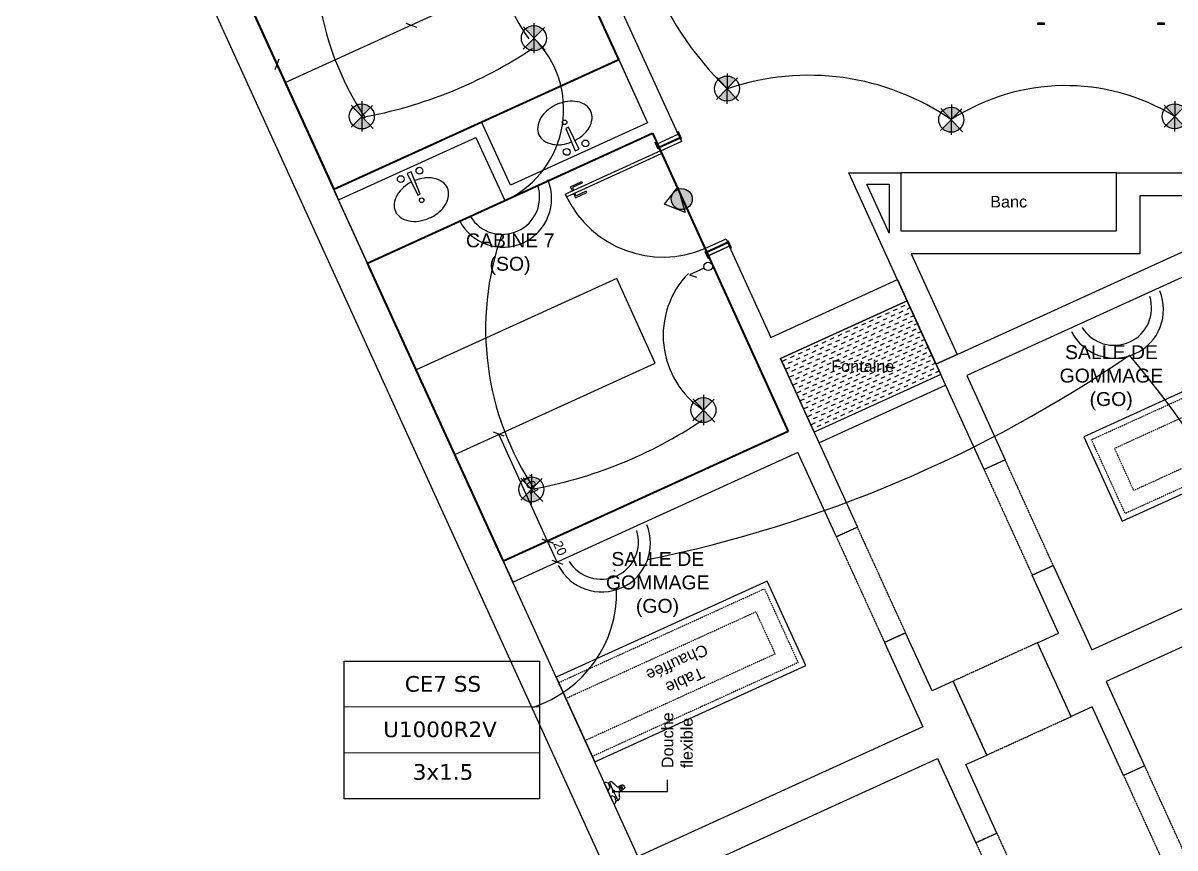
# Model space of a CAD drawing. Header units: millimetres. Extents: x 31778 to 54642, y 18502 to 28743.
# Drawn here: x 35056 to 36050, y 20544 to 21256 of the extents above; entities that cross this region are included whole.
import ezdxf
from ezdxf.enums import TextEntityAlignment as Align

# ---------------------------------------------------------------- set-up
doc = ezdxf.new("R2010")
doc.units = ezdxf.units.MM
doc.linetypes.add('ACAD_ISO03W100', pattern=[30, 12, -18])
doc.linetypes.add('DASHED2', pattern=[0.375, 0.25, -0.125])
for name, color, linetype in [('CIRCUITS ECLAIRAGE', 1, 'Continuous'), ('eclairage vision', 1, 'Continuous'), ('Plan Archi', 8, 'Continuous')]:
    doc.layers.add(name, color=color, linetype=linetype)
doc.layers.add('STRUCTURE POUTRES', color=5, linetype='ACAD_ISO03W100', lineweight=20)
doc.styles.get("Standard").update_dxf_attribs({"font": 'arial.ttf'})
doc.styles.add('Verdana', font='verdana.ttf')

# ---------------------------------------------------------------- blocks, each defined once
blk = doc.blocks.new('_DOT')
at = {"color": 0, "linetype": 'ByBlock', "ltscale": 0.3}
blk.add_line((-0.5, 0), (-1, 0), dxfattribs=at)
at = {"color": 0, "linetype": 'ByBlock', "ltscale": 0.3, "const_width": 0.5}
blk.add_lwpolyline([(-0.25, 0, 1), (0.25, 0, 1)], format="xyb", close=True, dxfattribs=at)
blk = doc.blocks.new('_OBLIQUE')
at = {"color": 0, "linetype": 'ByBlock'}
blk.add_line((-0.5, -0.5), (0.5, 0.5), dxfattribs=at)
blk = doc.blocks.new('variateur')
at = {"layer": 'eclairage vision'}
h = blk.add_hatch(color=5, dxfattribs=at)
h.paths.add_polyline_path([(54656.2, -12067.69), (54656.14, -12078.44), (54656.19, -12078.49), (54663.75, -12070.82, 0.196209)])
h.paths.add_polyline_path([(54656.2, -12067.69, 0.190517), (54648.79, -12070.57), (54656.14, -12078.44)])
h.paths.add_polyline_path([(54656.08, -12089.31, 0.192665), (54663.56, -12086.37), (54656.19, -12078.49), (54656.14, -12078.55)])
h.paths.add_polyline_path([(54656.14, -12078.55), (54648.58, -12086.23, 0.194568), (54656.08, -12089.31)])
at = {"layer": 'eclairage vision', "color": 5}
for p, q in [((54665.34, -12069.2), (54646.95, -12087.89)), ((54647.04, -12068.71), (54665.97, -12088.95)), ((54656.21, -12065.47), (54656.07, -12091.54))]:
    blk.add_line(p, q, dxfattribs=at)
blk.add_circle((54656.14, -12078.5), 10.81, dxfattribs=at)
blk = doc.blocks.new('interrupteur simple allumage')
at = {"color": 3}
for p, q in [((0, -27473), (-13941, -42319)), ((0, -73626), (0, -27473))]:
    blk.add_line(p, q, dxfattribs=at)
blk.add_circle((0, -85871), 12245, dxfattribs=at)
blk = doc.blocks.new('ETIQ ECL')
at = {"color": 6, "linetype": 'ByBlock'}
blk.add_lwpolyline([(-28.09, 19.8), (28.09, 19.8), (28.09, -19.8), (-28.09, -19.8)], close=True, dxfattribs=at)
at = {"layer": 'STRUCTURE POUTRES', "color": 6, "linetype": 'ByBlock'}
for points in [[(-28.09, 19.8), (28.09, 19.8), (28.09, 6.6), (-28.09, 6.6)], [(-28.09, 6.6), (28.09, 6.6), (28.09, -6.6), (-28.09, -6.6)], [(-28.09, -6.6), (28.09, -6.6), (28.09, -19.8), (-28.09, -19.8)]]:
    blk.add_lwpolyline(points, close=True, dxfattribs=at)
at = {"layer": 'STRUCTURE POUTRES', "color": 6, "linetype": 'ByBlock', "style": 'Verdana'}
for tag, p in [('CIRCUIT', (0.33, 10.99)), ('CABLE', (-0.49, -2.08)), ('SECTION', (0.37, -14.32))]:
    blk.add_attdef(tag, text='', height=4.5, dxfattribs=at).set_placement(p, align=Align.CENTER)
blk = doc.blocks.new('A$C05632335')
at = {"layer": 'CIRCUITS ECLAIRAGE'}
h = blk.add_hatch(color=3, dxfattribs=at)
h.dxf.hatch_style = 1
edge = h.paths.add_edge_path()
edge.add_arc((10.81, 15.67), 9.07, 0, 360)
at = {"layer": 'CIRCUITS ECLAIRAGE', "color": 3}
for p, q in [((0, 15.25), (22.65, 15.25)), ((10.8, 0), (0, 15.25)), ((22.65, 15.25), (10.8, 0))]:
    blk.add_line(p, q, dxfattribs=at)
blk.add_circle((10.81, 15.67), 9.07, dxfattribs=at)

msp = doc.modelspace()

# ---------------------------------------------------------------- linework, layer by layer
at = {"layer": 'CIRCUITS ECLAIRAGE', "color": 1, "lineweight": 35}
for p, q in [((35570.152, 21224.363), (35452.974, 21481.414)), ((35207.296, 21369.421), (35324.474, 21112.37)), ((35324.474, 21112.37), (35570.152, 21224.363)), ((35353.509, 21048.675), (35599.187, 21160.668)), ((35599.187, 21160.668), (35716.365, 20903.617)), ((35470.687, 20791.624), (35353.509, 21048.675)), ((35716.365, 20903.617), (35470.687, 20791.624))]:
    msp.add_line(p, q, dxfattribs=at)
at = {"layer": 'CIRCUITS ECLAIRAGE', "color": 4}
for centre, radius, start, end in [((35859.245, 21401.859), 281.65, 175.69852, 225.981935), ((35555.979, 21312.504), 246.825, 160.273801, 214.111902), ((35574.623, 21305.509), 103.663, 149.02262, 217.679008), ((35279.43, 21557.403), 389.214, 280.23949, 303.793889), ((35734.174, 20995.281), 215.431, 55.138584, 109.039407), ((35955.525, 21021.526), 180.259, 58.522301, 123.152471), ((35702.192, 20991.758), 246.825, 160.6623, 214.111902), ((35685.489, 20986.27), 76.994, 135.889413, 236.704208), ((35425.643, 21236.657), 389.214, 280.23949, 303.793889)]:
    msp.add_arc(centre, radius, start, end, dxfattribs=at)
at = {"layer": 'CIRCUITS ECLAIRAGE', "color": 2}
msp.add_arc((35436.205, 21181.321), 86.447, 296.484739, 45.251447, dxfattribs=at)
at = {"layer": 'CIRCUITS ECLAIRAGE', "color": 3}
for centre, radius, start, end in [((35470.265, 21104.526), 42.02, 207.006239, 22.303024), ((35469.702, 21105.753), 32.265, 211.68087, 17.628393), ((35997.994, 21008.848), 42.02, 207.006239, 22.303024), ((35997.431, 21010.075), 32.265, 211.68087, 17.628393), ((35555.505, 20807.138), 42.02, 207.006239, 22.303024), ((35554.942, 20808.365), 32.265, 211.68087, 17.628393)]:
    msp.add_arc(centre, radius, start, end, dxfattribs=at)
at = {"layer": 'CIRCUITS ECLAIRAGE', "color": 6}
for centre, radius, start, end in [((35370.037, 21901.461), 1130.945, 281.480071, 304.498832), ((35371.721, 20426.516), 838.383, 7.947001, 40.356694), ((35464.476, 20764.619), 103.837, 10.010757, 10.902179), ((35464.476, 20764.619), 103.837, 288.006576, 1.373925)]:
    msp.add_arc(centre, radius, start, end, dxfattribs=at)
at = {"layer": 'Plan Archi'}
for p, q in [((34573.529, 22687.315), (35954.935, 19656.829)), ((35974.229, 19686.829), (34620.043, 22657.494)), ((35621.533, 21159.865), (35519.321, 21384.086)), ((35501.123, 21375.791), (35595.039, 21169.768)), ((35282.476, 21204.499), (35455.361, 21283.309)), ((35249.293, 21277.292), (35282.476, 21204.499)), ((35931.221, 21255.634), (35931.221, 21254.717)), ((35937.489, 21255.634), (35931.221, 21255.634)), ((35931.221, 21254.717), (35937.489, 21254.717)), ((35937.489, 21254.717), (35937.489, 21255.634)), ((36034.703, 21255.634), (36034.703, 21254.717)), ((36040.971, 21255.634), (36034.703, 21255.634)), ((36034.703, 21254.717), (36040.971, 21254.717)), ((36040.971, 21254.717), (36040.971, 21255.634)), ((35451.862, 21170.44), (35570.152, 21224.363)), ((35570.152, 21224.363), (35595.039, 21169.768)), ((35451.862, 21170.44), (35324.474, 21112.37)), ((35476.75, 21115.845), (35451.862, 21170.44)), ((35476.75, 21115.845), (35451.862, 21170.44)), ((35471.798, 21102.598), (35599.187, 21160.668)), ((35595.039, 21169.768), (35476.75, 21115.845)), ((35595.039, 21169.768), (35476.75, 21115.845)), ((35526.821, 21165.827), (35524.655, 21164.853)), ((35524.655, 21164.853), (35532.651, 21145.467)), ((35536.02, 21146.982), (35526.821, 21165.827)), ((35599.187, 21160.668), (35603.335, 21151.569)), ((35621.808, 21161.839), (35620.974, 21161.458)), ((35620.974, 21161.458), (35623.574, 21155.755)), ((35624.408, 21156.135), (35621.808, 21161.839)), ((35328.622, 21103.27), (35446.911, 21157.193)), ((35328.622, 21103.27), (35446.911, 21157.193)), ((35446.911, 21157.193), (35471.798, 21102.598)), ((35446.911, 21157.193), (35471.798, 21102.598)), ((35601.664, 21152.656), (35602.498, 21153.036)), ((35604.264, 21146.952), (35601.664, 21152.656)), ((35602.498, 21153.036), (35605.098, 21147.333)), ((35603.335, 21151.569), (35621.533, 21159.865)), ((35603.335, 21151.569), (35621.533, 21159.865)), ((35604.666, 21148.648), (35603.335, 21151.569)), ((35622.865, 21156.944), (35604.666, 21148.648)), ((35604.857, 21148.231), (35623.055, 21156.526)), ((35624.387, 21153.605), (35606.188, 21145.309)), ((35621.533, 21159.865), (35624.387, 21153.605)), ((35621.596, 21159.726), (35623.372, 21155.831)), ((35623.055, 21156.526), (35624.387, 21153.605)), ((35623.574, 21155.755), (35624.408, 21156.135)), ((35606.055, 21145.601), (35524.152, 21108.265)), ((35525.248, 21105.861), (35607.151, 21143.197)), ((35532.651, 21145.467), (35536.02, 21146.982)), ((35605.098, 21147.333), (35604.264, 21146.952)), ((35606.188, 21145.309), (35604.857, 21148.231)), ((35607.151, 21143.197), (35606.055, 21145.601)), ((35391.009, 21127.571), (35387.64, 21126.056)), ((35387.64, 21126.056), (35396.84, 21107.211)), ((35399.005, 21108.185), (35391.009, 21127.571)), ((35843.753, 20961.687), (35768.537, 21126.687)), ((35768.537, 21126.687), (35813.31, 21126.687)), ((35813.31, 21126.687), (35813.31, 21076.687)), ((35999.593, 21126.687), (35813.31, 21126.687)), ((35813.31, 21126.687), (35813.31, 21076.687)), ((35999.593, 21076.687), (35999.593, 21126.687)), ((35999.593, 21076.687), (35999.593, 21126.687)), ((35999.593, 21126.687), (36109.278, 21126.687)), ((35324.474, 21112.37), (35328.622, 21103.27)), ((35528.62, 21114.65), (35538.38, 21119.099)), ((35530.193, 21111.197), (35528.62, 21114.65)), ((35538.95, 21117.85), (35530.216, 21113.869)), ((35530.216, 21113.869), (35531.254, 21111.592)), ((35538.38, 21119.099), (35538.95, 21117.85)), ((35803.31, 21074.515), (35784.086, 21116.687)), ((35784.086, 21116.687), (35803.31, 21116.687)), ((35803.31, 21116.687), (35803.31, 21074.515)), ((35353.509, 21048.675), (35328.622, 21103.27)), ((35471.798, 21102.598), (35353.509, 21048.675)), ((35396.84, 21107.211), (35399.005, 21108.185)), ((35524.152, 21108.265), (35525.248, 21105.861)), ((35525.248, 21105.861), (35524.152, 21108.265)), ((35531.424, 21108.498), (35532.997, 21105.046)), ((35533.456, 21106.763), (35532.418, 21109.04)), ((35532.997, 21105.046), (35542.758, 21109.496)), ((35542.189, 21110.744), (35533.456, 21106.763)), ((35542.758, 21109.496), (35542.189, 21110.744)), ((36096.415, 21106.687), (36019.593, 21106.687)), ((36019.593, 21106.687), (36019.593, 21056.687)), ((35861.951, 20969.983), (36125.869, 21090.291)), ((35813.31, 21076.687), (35999.593, 21076.687)), ((35813.31, 21076.687), (35999.593, 21076.687)), ((35644.482, 21061.304), (35662.68, 21069.6)), ((35645.814, 21058.383), (35644.482, 21061.304)), ((35664.012, 21066.679), (35645.814, 21058.383)), ((35646.004, 21057.966), (35664.202, 21066.262)), ((35647.336, 21055.045), (35665.534, 21063.34)), ((35665.534, 21063.34), (35647.336, 21055.045)), ((35662.68, 21069.6), (35664.012, 21066.679)), ((35664.731, 21067.679), (35663.897, 21067.299)), ((35663.897, 21067.299), (35666.497, 21061.595)), ((35664.202, 21066.262), (35665.534, 21063.34)), ((35667.331, 21061.975), (35664.731, 21067.679)), ((35665.534, 21063.34), (35701.38, 20984.706)), ((35666.497, 21061.595), (35667.331, 21061.975)), ((36115.925, 21063.777), (35870.247, 20951.784)), ((35644.587, 21058.496), (35645.421, 21058.876)), ((35647.187, 21052.793), (35644.587, 21058.496)), ((35645.421, 21058.876), (35648.021, 21053.173)), ((35647.336, 21055.045), (35646.004, 21057.966)), ((35648.021, 21053.173), (35647.187, 21052.793)), ((35716.365, 20903.617), (35647.336, 21055.045)), ((36019.593, 21056.687), (35822.427, 21056.687)), ((35822.427, 21056.687), (35861.951, 20969.983)), ((35568.391, 21035.356), (35395.506, 20956.546)), ((35601.574, 20962.563), (35568.391, 21035.356)), ((35701.38, 20984.706), (35810.57, 21034.48)), ((35810.57, 21034.48), (35843.753, 20961.687)), ((35709.676, 20966.507), (35818.866, 21016.282)), ((35818.866, 21016.282), (35709.676, 20966.507)), ((35813.871, 21010.934), (35817.283, 21012.489)), ((35818.866, 21016.282), (35847.901, 20952.588)), ((35885.232, 20870.695), (35818.866, 21016.282)), ((35793.398, 21001.601), (35796.81, 21003.156)), ((35800.222, 21004.712), (35803.635, 21006.267)), ((35805.19, 21002.855), (35808.602, 21004.41)), ((35807.047, 21007.823), (35810.459, 21009.378)), ((35810.158, 21000.998), (35813.57, 21002.554)), ((35812.014, 21005.966), (35815.427, 21007.521)), ((35816.982, 21004.109), (35820.394, 21005.665)), ((35818.839, 21009.077), (35821.581, 21010.327)), ((35821.95, 21002.252), (35824.691, 21003.502)), ((35772.925, 20992.268), (35776.337, 20993.823)), ((35777.892, 20990.411), (35781.305, 20991.967)), ((35779.749, 20995.379), (35783.161, 20996.934)), ((35784.717, 20993.522), (35788.129, 20995.078)), ((35786.574, 20998.49), (35789.986, 21000.045)), ((35789.684, 20991.665), (35793.097, 20993.221)), ((35791.541, 20996.633), (35794.953, 20998.189)), ((35796.509, 20994.776), (35799.921, 20996.332)), ((35798.366, 20999.744), (35801.778, 21001.3)), ((35801.477, 20992.92), (35804.889, 20994.475)), ((35803.333, 20997.887), (35806.745, 20999.443)), ((35806.444, 20991.063), (35809.856, 20992.618)), ((35808.301, 20996.031), (35811.713, 20997.586)), ((35813.269, 20994.174), (35816.681, 20995.729)), ((35815.125, 20999.141), (35818.537, 21000.697)), ((35818.236, 20992.317), (35821.648, 20993.873)), ((35820.093, 20997.285), (35823.505, 20998.84)), ((35823.204, 20990.46), (35826.616, 20992.016)), ((35825.061, 20995.428), (35827.802, 20996.678)), ((35752.452, 20982.935), (35755.864, 20984.491)), ((35757.419, 20981.079), (35760.831, 20982.634)), ((35759.276, 20986.046), (35762.688, 20987.602)), ((35764.244, 20984.189), (35767.656, 20985.745)), ((35766.1, 20989.157), (35769.513, 20990.713)), ((35769.211, 20982.333), (35772.624, 20983.888)), ((35771.068, 20987.3), (35774.48, 20988.856)), ((35774.179, 20980.476), (35777.591, 20982.031)), ((35776.036, 20985.444), (35779.448, 20986.999)), ((35781.003, 20983.587), (35784.416, 20985.142)), ((35782.86, 20988.555), (35786.272, 20990.11)), ((35785.971, 20981.73), (35789.383, 20983.286)), ((35787.828, 20986.698), (35791.24, 20988.253)), ((35792.795, 20984.841), (35796.208, 20986.397)), ((35794.652, 20989.809), (35798.064, 20991.364)), ((35797.763, 20982.984), (35801.175, 20984.54)), ((35799.62, 20987.952), (35803.032, 20989.507)), ((35802.731, 20981.128), (35806.143, 20982.683)), ((35804.587, 20986.095), (35808, 20987.651)), ((35809.555, 20984.239), (35812.967, 20985.794)), ((35811.412, 20989.206), (35814.824, 20990.762)), ((35814.523, 20982.382), (35817.935, 20983.937)), ((35816.379, 20987.349), (35819.792, 20988.905)), ((35819.49, 20980.525), (35822.903, 20982.081)), ((35821.347, 20985.493), (35824.759, 20987.048)), ((35826.315, 20983.636), (35829.727, 20985.191)), ((35828.171, 20988.604), (35830.913, 20989.854)), ((35831.282, 20981.779), (35834.024, 20983.029)), ((36153.266, 20981.89), (35971.283, 20898.932)), ((35725.154, 20970.492), (35728.566, 20972.047)), ((35731.978, 20973.603), (35735.391, 20975.158)), ((35736.946, 20971.746), (35740.358, 20973.301)), ((35738.803, 20976.713), (35742.215, 20978.269)), ((35743.771, 20974.857), (35747.183, 20976.412)), ((35745.627, 20979.824), (35749.039, 20981.38)), ((35748.738, 20973), (35752.15, 20974.555)), ((35750.595, 20977.968), (35754.007, 20979.523)), ((35753.706, 20971.143), (35757.118, 20972.699)), ((35755.563, 20976.111), (35758.975, 20977.666)), ((35760.53, 20974.254), (35763.942, 20975.81)), ((35762.387, 20979.222), (35765.799, 20980.777)), ((35765.498, 20972.397), (35768.91, 20973.953)), ((35767.355, 20977.365), (35770.767, 20978.921)), ((35770.466, 20970.541), (35773.878, 20972.096)), ((35772.322, 20975.508), (35775.734, 20977.064)), ((35777.29, 20973.652), (35780.702, 20975.207)), ((35779.147, 20978.619), (35782.559, 20980.175)), ((35782.258, 20971.795), (35785.67, 20973.35)), ((35784.114, 20976.763), (35787.526, 20978.318)), ((35789.082, 20974.906), (35792.494, 20976.461)), ((35790.939, 20979.873), (35794.351, 20981.429)), ((35794.05, 20973.049), (35797.462, 20974.605)), ((35795.906, 20978.017), (35799.318, 20979.572)), ((35799.017, 20971.192), (35802.429, 20972.748)), ((35800.874, 20976.16), (35804.286, 20977.715)), ((35805.842, 20974.303), (35809.254, 20975.859)), ((35807.698, 20979.271), (35811.111, 20980.826)), ((35810.809, 20972.447), (35814.221, 20974.002)), ((35812.666, 20977.414), (35816.078, 20978.97)), ((35815.777, 20970.59), (35819.189, 20972.145)), ((35817.634, 20975.557), (35821.046, 20977.113)), ((35822.601, 20973.701), (35826.013, 20975.256)), ((35824.458, 20978.668), (35827.87, 20980.224)), ((35827.569, 20971.844), (35830.981, 20973.399)), ((35829.426, 20976.812), (35832.838, 20978.367)), ((35834.393, 20974.955), (35837.135, 20976.205)), ((35428.689, 20883.753), (35601.574, 20962.563)), ((35738.711, 20902.813), (35709.676, 20966.507)), ((35709.676, 20966.507), (35776.042, 20820.921)), ((35711.505, 20964.27), (35714.918, 20965.825)), ((35716.473, 20962.413), (35719.885, 20963.969)), ((35718.33, 20967.381), (35721.742, 20968.936)), ((35721.441, 20960.556), (35724.853, 20962.112)), ((35723.297, 20965.524), (35726.71, 20967.079)), ((35728.265, 20963.667), (35731.677, 20965.223)), ((35730.122, 20968.635), (35733.534, 20970.19)), ((35733.233, 20961.811), (35736.645, 20963.366)), ((35735.089, 20966.778), (35738.502, 20968.334)), ((35740.057, 20964.921), (35743.469, 20966.477)), ((35741.914, 20969.889), (35745.326, 20971.445)), ((35745.025, 20963.065), (35748.437, 20964.62)), ((35746.881, 20968.032), (35750.294, 20969.588)), ((35749.992, 20961.208), (35753.405, 20962.763)), ((35751.849, 20966.176), (35755.261, 20967.731)), ((35756.817, 20964.319), (35760.229, 20965.874)), ((35758.673, 20969.287), (35762.086, 20970.842)), ((35761.784, 20962.462), (35765.197, 20964.018)), ((35763.641, 20967.43), (35767.053, 20968.985)), ((35766.752, 20960.605), (35770.164, 20962.161)), ((35768.609, 20965.573), (35772.021, 20967.129)), ((35773.576, 20963.716), (35776.989, 20965.272)), ((35775.433, 20968.684), (35778.845, 20970.239)), ((35778.544, 20961.86), (35781.956, 20963.415)), ((35780.401, 20966.827), (35783.813, 20968.383)), ((35785.368, 20964.971), (35788.781, 20966.526)), ((35787.225, 20969.938), (35790.637, 20971.494)), ((35790.336, 20963.114), (35793.748, 20964.669)), ((35792.193, 20968.081), (35795.605, 20969.637)), ((35795.304, 20961.257), (35798.716, 20962.812)), ((35797.16, 20966.225), (35800.573, 20967.78)), ((35802.128, 20964.368), (35805.54, 20965.923)), ((35803.985, 20969.336), (35807.397, 20970.891)), ((35807.096, 20962.511), (35810.508, 20964.067)), ((35808.953, 20967.479), (35812.365, 20969.034)), ((35812.063, 20960.654), (35815.476, 20962.21)), ((35813.92, 20965.622), (35817.332, 20967.178)), ((35818.888, 20963.765), (35822.3, 20965.321)), ((35820.745, 20968.733), (35824.157, 20970.289)), ((35823.855, 20961.909), (35827.268, 20963.464)), ((35825.712, 20966.876), (35829.124, 20968.432)), ((35830.68, 20965.02), (35834.092, 20966.575)), ((35832.537, 20969.987), (35835.949, 20971.543)), ((35835.647, 20963.163), (35839.06, 20964.718)), ((35837.504, 20968.131), (35840.246, 20969.38)), ((35840.615, 20961.306), (35843.357, 20962.556)), ((35843.753, 20961.687), (35861.951, 20969.983)), ((35861.951, 20969.983), (35843.753, 20961.687)), ((35395.506, 20956.546), (35428.689, 20883.753)), ((35712.39, 20960.552), (35713.061, 20960.858)), ((35714.616, 20957.445), (35718.028, 20959.001)), ((35715.501, 20953.728), (35716.172, 20954.033)), ((35717.727, 20950.621), (35721.139, 20952.176)), ((35719.584, 20955.589), (35722.996, 20957.144)), ((35724.552, 20953.732), (35727.964, 20955.287)), ((35726.408, 20958.7), (35729.82, 20960.255)), ((35729.519, 20951.875), (35732.931, 20953.431)), ((35731.376, 20956.843), (35734.788, 20958.398)), ((35736.344, 20954.986), (35739.756, 20956.542)), ((35738.2, 20959.954), (35741.613, 20961.509)), ((35847.901, 20952.588), (35738.711, 20902.813)), ((35741.311, 20953.129), (35744.723, 20954.685)), ((35743.168, 20958.097), (35746.58, 20959.652)), ((35746.279, 20951.273), (35749.691, 20952.828)), ((35748.136, 20956.24), (35751.548, 20957.796)), ((35753.103, 20954.384), (35756.515, 20955.939)), ((35754.96, 20959.351), (35758.372, 20960.907)), ((35758.071, 20952.527), (35761.483, 20954.082)), ((35759.928, 20957.494), (35763.34, 20959.05)), ((35763.039, 20950.67), (35766.451, 20952.226)), ((35764.895, 20955.638), (35768.307, 20957.193)), ((35769.863, 20953.781), (35773.275, 20955.336)), ((35771.72, 20958.749), (35775.132, 20960.304)), ((35774.831, 20951.924), (35778.243, 20953.48)), ((35776.687, 20956.892), (35780.1, 20958.447)), ((35781.655, 20955.035), (35785.067, 20956.591)), ((35783.512, 20960.003), (35786.924, 20961.558)), ((35786.623, 20953.178), (35790.035, 20954.734)), ((35788.479, 20958.146), (35791.892, 20959.702)), ((35791.59, 20951.322), (35795.002, 20952.877)), ((35793.447, 20956.289), (35796.859, 20957.845)), ((35798.415, 20954.433), (35801.827, 20955.988)), ((35800.271, 20959.4), (35803.684, 20960.956)), ((35803.382, 20952.576), (35806.795, 20954.131)), ((35805.239, 20957.544), (35808.651, 20959.099)), ((35808.35, 20950.719), (35811.762, 20952.275)), ((35810.207, 20955.687), (35813.619, 20957.242)), ((35815.174, 20953.83), (35818.587, 20955.386)), ((35817.031, 20958.798), (35820.443, 20960.353)), ((35820.142, 20951.973), (35823.554, 20953.529)), ((35821.999, 20956.941), (35825.411, 20958.496)), ((35826.966, 20955.084), (35830.379, 20956.64)), ((35828.823, 20960.052), (35832.235, 20961.607)), ((35831.934, 20953.228), (35835.346, 20954.783)), ((35833.791, 20958.195), (35837.203, 20959.751)), ((35836.902, 20951.371), (35840.314, 20952.926)), ((35838.758, 20956.338), (35842.171, 20957.894)), ((35843.726, 20954.482), (35846.468, 20955.732)), ((35718.612, 20946.903), (35719.283, 20947.209)), ((35720.838, 20943.797), (35724.25, 20945.352)), ((35722.695, 20948.764), (35726.107, 20950.32)), ((35725.806, 20941.94), (35729.218, 20943.495)), ((35727.662, 20946.908), (35731.075, 20948.463)), ((35732.63, 20945.051), (35736.042, 20946.606)), ((35734.487, 20950.018), (35737.899, 20951.574)), ((35737.598, 20943.194), (35741.01, 20944.75)), ((35739.455, 20948.162), (35742.867, 20949.717)), ((35742.565, 20941.337), (35745.978, 20942.893)), ((35742.859, 20893.714), (35852.049, 20943.489)), ((35744.422, 20946.305), (35747.834, 20947.86)), ((35749.39, 20944.448), (35752.802, 20946.004)), ((35751.247, 20949.416), (35754.659, 20950.971)), ((35754.357, 20942.592), (35757.77, 20944.147)), ((35756.214, 20947.559), (35759.626, 20949.115)), ((35759.325, 20940.735), (35762.737, 20942.29)), ((35761.182, 20945.702), (35764.594, 20947.258)), ((35766.149, 20943.846), (35769.562, 20945.401)), ((35768.006, 20948.813), (35771.418, 20950.369)), ((35771.117, 20941.989), (35774.529, 20943.544)), ((35772.974, 20946.957), (35776.386, 20948.512)), ((35777.942, 20945.1), (35781.354, 20946.655)), ((35779.798, 20950.068), (35783.21, 20951.623)), ((35782.909, 20943.243), (35786.321, 20944.799)), ((35784.766, 20948.211), (35788.178, 20949.766)), ((35787.877, 20941.386), (35791.289, 20942.942)), ((35789.734, 20946.354), (35793.146, 20947.91)), ((35794.701, 20944.497), (35798.113, 20946.053)), ((35796.558, 20949.465), (35799.97, 20951.02)), ((35799.669, 20942.641), (35803.081, 20944.196)), ((35801.526, 20947.608), (35804.938, 20949.164)), ((35804.636, 20940.784), (35808.049, 20942.339)), ((35806.493, 20945.752), (35809.905, 20947.307)), ((35811.461, 20943.895), (35814.873, 20945.45)), ((35813.318, 20948.862), (35816.73, 20950.418)), ((35816.429, 20942.038), (35819.841, 20943.594)), ((35818.285, 20947.006), (35821.697, 20948.561)), ((35823.253, 20945.149), (35826.665, 20946.704)), ((35825.11, 20950.117), (35828.522, 20951.672)), ((35830.077, 20948.26), (35833.489, 20949.815)), ((35870.247, 20951.784), (35903.43, 20878.991)), ((35721.723, 20940.079), (35722.394, 20940.384)), ((35723.949, 20936.972), (35727.361, 20938.528)), ((35724.834, 20933.254), (35725.504, 20933.56)), ((35728.917, 20935.116), (35732.329, 20936.671)), ((35730.773, 20940.083), (35734.186, 20941.639)), ((35733.884, 20933.259), (35737.296, 20934.814)), ((35735.741, 20938.226), (35739.153, 20939.782)), ((35738.852, 20931.402), (35742.264, 20932.958)), ((35740.709, 20936.37), (35744.121, 20937.925)), ((35745.676, 20934.513), (35749.089, 20936.068)), ((35747.533, 20939.481), (35750.945, 20941.036)), ((35750.644, 20932.656), (35754.056, 20934.212)), ((35752.501, 20937.624), (35755.913, 20939.179)), ((35755.612, 20930.8), (35759.024, 20932.355)), ((35757.468, 20935.767), (35760.881, 20937.323)), ((35762.436, 20933.91), (35765.848, 20935.466)), ((35764.293, 20938.878), (35767.705, 20940.434)), ((35767.404, 20932.054), (35770.816, 20933.609)), ((35769.26, 20937.021), (35772.673, 20938.577)), ((35774.228, 20935.165), (35777.64, 20936.72)), ((35776.085, 20940.132), (35779.497, 20941.688)), ((35779.196, 20933.308), (35782.608, 20934.863)), ((35781.052, 20938.276), (35784.465, 20939.831)), ((35784.163, 20931.451), (35787.576, 20933.007)), ((35786.02, 20936.419), (35789.432, 20937.974)), ((35790.988, 20934.562), (35794.4, 20936.118)), ((35792.844, 20939.53), (35796.257, 20941.085)), ((35795.955, 20932.705), (35799.368, 20934.261)), ((35797.812, 20937.673), (35801.224, 20939.228)), ((35802.78, 20935.816), (35806.192, 20937.372)), ((35809.604, 20938.927), (35813.016, 20940.483)), ((35727.06, 20930.148), (35730.472, 20931.703)), ((35727.945, 20926.43), (35728.615, 20926.736)), ((35730.171, 20923.323), (35733.583, 20924.879)), ((35732.028, 20928.291), (35735.44, 20929.847)), ((35735.138, 20921.467), (35738.551, 20923.022)), ((35736.995, 20926.434), (35740.407, 20927.99)), ((35741.963, 20924.578), (35745.375, 20926.133)), ((35743.82, 20929.545), (35747.232, 20931.101)), ((35746.931, 20922.721), (35750.343, 20924.276)), ((35748.787, 20927.689), (35752.199, 20929.244)), ((35751.898, 20920.864), (35755.31, 20922.42)), ((35753.755, 20925.832), (35757.167, 20927.387)), ((35758.723, 20923.975), (35762.135, 20925.531)), ((35760.579, 20928.943), (35763.991, 20930.498)), ((35763.69, 20922.118), (35767.102, 20923.674)), ((35765.547, 20927.086), (35768.959, 20928.642)), ((35770.515, 20925.229), (35773.927, 20926.785)), ((35772.371, 20930.197), (35775.784, 20931.752)), ((35775.482, 20923.373), (35778.894, 20924.928)), ((35777.339, 20928.34), (35780.751, 20929.896)), ((35782.307, 20926.483), (35785.719, 20928.039)), ((35789.131, 20929.594), (35792.543, 20931.15)), ((35731.056, 20919.606), (35731.726, 20919.911)), ((35733.282, 20916.499), (35736.694, 20918.055)), ((35734.167, 20912.781), (35734.837, 20913.087)), ((35738.249, 20914.642), (35741.662, 20916.198)), ((35740.106, 20919.61), (35743.518, 20921.165)), ((35743.217, 20912.786), (35746.629, 20914.341)), ((35745.074, 20917.753), (35748.486, 20919.309)), ((35748.185, 20910.929), (35751.597, 20912.484)), ((35750.041, 20915.897), (35753.454, 20917.452)), ((35755.009, 20914.04), (35758.421, 20915.595)), ((35756.866, 20919.007), (35760.278, 20920.563)), ((35761.833, 20917.151), (35765.246, 20918.706)), ((35768.658, 20920.262), (35772.07, 20921.817)), ((35470.687, 20791.624), (35716.365, 20903.617)), ((35736.393, 20909.675), (35739.805, 20911.23)), ((35737.278, 20905.957), (35737.948, 20906.263)), ((35741.36, 20907.818), (35744.773, 20909.373)), ((36004.466, 20826.138), (36186.449, 20909.096)), ((35508.867, 20809.052), (35466.823, 20901.16)), ((35971.283, 20898.932), (36004.466, 20826.138)), ((35724.66, 20885.418), (35478.983, 20773.425)), ((35757.843, 20812.625), (35724.66, 20885.418)), ((35903.43, 20878.991), (35885.232, 20870.695)), ((35978.092, 20715.206), (36223.79, 20827.208)), ((35776.042, 20820.921), (35757.843, 20812.625)), ((35517.172, 20790.858), (35508.867, 20809.052)), ((36236.214, 20799.901), (35990.536, 20687.908)), ((35478.983, 20773.425), (35470.687, 20791.624)), ((35926.711, 20779.703), (35944.909, 20787.999)), ((35944.909, 20787.999), (35978.092, 20715.206)), ((35698.297, 20774.49), (35516.314, 20691.533)), ((35731.48, 20701.697), (35698.297, 20774.49)), ((35949.524, 20729.658), (35926.711, 20779.703)), ((35817.562, 20729.948), (35799.364, 20721.652)), ((35840.376, 20679.902), (35817.562, 20729.948)), ((35931.326, 20721.362), (35949.524, 20729.658)), ((35799.364, 20721.652), (35832.547, 20648.859)), ((35960.361, 20657.668), (35931.326, 20721.362)), ((35549.497, 20618.739), (35731.48, 20701.697)), ((35516.314, 20691.533), (35549.497, 20618.739)), ((35858.574, 20688.198), (35840.376, 20679.902)), ((35887.609, 20624.504), (35858.574, 20688.198)), ((35990.536, 20687.908), (36023.719, 20615.115)), ((35978.559, 20665.964), (35960.361, 20657.668)), ((36005.521, 20606.819), (35978.559, 20665.964)), ((35832.547, 20648.859), (35586.869, 20536.866)), ((35869.411, 20616.208), (35887.609, 20624.504)), ((35599.313, 20509.568), (35844.991, 20621.561)), ((35844.991, 20621.561), (35878.174, 20548.768)), ((35896.372, 20557.063), (35869.411, 20616.208)), ((36023.719, 20615.115), (36005.521, 20606.819)), ((35560.652, 20594.091), (35557.697, 20600.575)), ((35557.726, 20600.511), (35560.652, 20594.091)), ((35561.051, 20600.253), (35561.866, 20598.463)), ((35561.094, 20600.158), (35562.299, 20600.707)), ((35562.609, 20596.833), (35561.793, 20598.623)), ((35562.213, 20600.895), (35563.071, 20599.012)), ((35562.566, 20596.928), (35563.771, 20597.477)), ((35565.733, 20593.17), (35562.998, 20599.172)), ((35570.004, 20597.113), (35570.74, 20597.449)), ((35570.113, 20597), (35570.805, 20595.481)), ((35571.497, 20593.963), (35570.805, 20595.481)), ((35571.941, 20596.416), (35572.098, 20596.071)), ((35572.255, 20595.726), (35572.098, 20596.071)), ((35572.527, 20597.975), (35573.172, 20596.56)), ((35573.817, 20595.145), (35573.172, 20596.56)), ((35566.02, 20582.311), (35563.094, 20588.731)), ((35563.094, 20588.731), (35566.049, 20582.247)), ((35565.733, 20593.17), (35568.469, 20587.168)), ((35566.448, 20588.409), (35567.264, 20586.619)), ((35566.491, 20588.314), (35567.696, 20588.863)), ((35568.006, 20584.989), (35567.19, 20586.779)), ((35567.963, 20585.084), (35569.168, 20585.633)), ((35569.254, 20585.446), (35568.396, 20587.329)), ((35571.511, 20593.806), (35572.248, 20594.141)), ((35878.174, 20548.768), (35896.372, 20557.063))]:
    msp.add_line(p, q, dxfattribs=at)
at = {"layer": 'Plan Archi', "linetype": 'ACAD_ISO03W100', "ltscale": 0.009}
for p, q in [((35977.906, 20896.456), (36155.34, 20977.34)), ((35997.777, 20889.029), (36161.562, 20963.691)), ((36178.154, 20927.294), (36014.369, 20852.633)), ((36184.376, 20913.646), (36006.942, 20832.762)), ((36006.942, 20832.762), (35977.906, 20896.456)), ((36014.369, 20852.633), (35997.777, 20889.029)), ((35518.387, 20686.983), (35695.821, 20767.867)), ((35695.821, 20767.867), (35724.857, 20704.173)), ((35524.609, 20673.334), (35688.395, 20747.996)), ((35688.395, 20747.996), (35704.986, 20711.6)), ((35704.986, 20711.6), (35541.201, 20636.938)), ((35724.857, 20704.173), (35547.423, 20623.289))]:
    msp.add_line(p, q, dxfattribs=at)
at = {"layer": 'Plan Archi', "color": 0, "linetype": 'ByBlock'}
for p, q in [((35471.46, 20899.429), (35462.186, 20902.89)), ((35504.23, 20810.782), (35513.505, 20807.321)), ((35513.505, 20807.321), (35504.23, 20810.782)), ((35512.535, 20792.588), (35521.81, 20789.127))]:
    msp.add_line(p, q, dxfattribs=at)
at = {"layer": 'Plan Archi', "linetype": 'DASHED2'}
for p, q in [((35903.43, 20878.991), (35885.232, 20870.695)), ((35944.909, 20787.999), (35903.43, 20878.991)), ((35885.232, 20870.695), (35926.711, 20779.703)), ((35776.042, 20820.921), (35757.843, 20812.625)), ((35817.562, 20729.948), (35776.042, 20820.921)), ((35757.843, 20812.625), (35799.364, 20721.652)), ((35926.711, 20779.703), (35944.909, 20787.999)), ((35799.364, 20721.652), (35817.562, 20729.948)), ((35931.326, 20721.362), (35858.491, 20688.16)), ((35960.361, 20657.668), (35931.326, 20721.362)), ((35858.491, 20688.16), (35887.526, 20624.466)), ((35887.526, 20624.466), (35960.361, 20657.668)), ((36023.761, 20615.134), (36005.562, 20606.838)), ((36065.24, 20524.142), (36023.761, 20615.134)), ((36005.562, 20606.838), (36047.041, 20515.846)), ((35896.372, 20557.063), (35878.174, 20548.768)), ((35937.851, 20466.072), (35896.372, 20557.063)), ((35878.174, 20548.768), (35919.653, 20457.776))]:
    msp.add_line(p, q, dxfattribs=at)
at = {"layer": 'Plan Archi', "linetype": 'ByBlock', "lineweight": -2}
msp.add_line((35612.251, 20593.17), (35612.251, 20603.17), dxfattribs=at)
at = {"layer": 'Plan Archi'}
msp.add_lwpolyline([(35566.02, 20582.311), (35557.726, 20600.511)], dxfattribs=at)
at = {"layer": 'Plan Archi', "linetype": 'ByBlock', "lineweight": -2}
msp.add_lwpolyline([(35568.733, 20593.17), (35612.251, 20593.17)], dxfattribs=at)
at = {"layer": 'Plan Archi'}
for centre, radius in [((35523.451, 21170.104), 1.975), ((35541.454, 21151.887), 2.962), ((35525.336, 21144.637), 2.962), ((35398.325, 21128.401), 2.962), ((35382.206, 21121.151), 2.962), ((35400.21, 21102.934), 1.975)]:
    msp.add_circle(centre, radius, dxfattribs=at)
for centre, radius, start, end in [((35530.819, 21153.722), 34.72, 114.217973, 130.507677), ((35530.819, 21153.722), 34.72, 97.92827, 114.217973), ((35529.591, 21162.54), 25.817, 79.015215, 97.92827), ((35530.853, 21169.04), 19.195, 54.63624, 79.015215), ((35534.766, 21174.554), 12.434, 24.217973, 54.63624), ((35519.335, 21163.86), 19.195, 149.420732, 173.799707), ((35525.036, 21160.491), 25.817, 130.507677, 149.420732), ((35528.044, 21175.284), 19.195, 329.420732, 353.799707), ((35534.766, 21174.554), 12.434, 353.799707, 24.217973), ((35512.614, 21164.59), 12.434, 173.799707, 204.217973), ((35522.344, 21178.653), 25.817, 310.507677, 329.420732), ((35512.614, 21164.59), 12.434, 204.217973, 234.63624), ((35516.527, 21170.103), 19.195, 234.63624, 259.015215), ((35519.573, 21190.244), 39.557, 260.242406, 267.600287), ((35518.489, 21162.528), 11.845, 267.289534, 283.975825), ((35516.561, 21185.422), 34.72, 277.92827, 291.820611), ((35516.561, 21185.422), 34.72, 297.050597, 310.507677), ((35407.1, 21087.616), 34.72, 97.92827, 111.820611), ((35405.172, 21110.51), 11.845, 87.289534, 103.975825), ((35404.087, 21082.794), 39.557, 80.242406, 87.600287), ((35407.134, 21102.935), 19.195, 54.63624, 79.015215), ((35401.317, 21094.385), 25.817, 130.507677, 149.420732), ((35407.1, 21087.616), 34.72, 117.050597, 130.507677), ((35411.047, 21108.448), 12.434, 24.217973, 54.63624), ((35411.047, 21108.448), 12.434, 353.799707, 24.217973), ((35395.616, 21097.754), 19.195, 149.420732, 173.799707), ((35404.325, 21109.178), 19.195, 329.420732, 353.799707), ((35608.356, 21146.445), 92.488, 206.027609, 292.99185), ((35388.895, 21098.484), 12.434, 173.799707, 204.217973), ((35388.895, 21098.484), 12.434, 204.217973, 234.63624), ((35392.841, 21119.316), 34.72, 294.217973, 310.507677), ((35398.624, 21112.547), 25.817, 310.507677, 329.420732), ((35392.808, 21103.998), 19.195, 234.63624, 259.015215), ((35394.069, 21110.498), 25.817, 259.015215, 277.92827), ((35392.841, 21119.316), 34.72, 277.92827, 294.217973), ((35559.064, 20597.186), 3.654, 57.065412, 111.964218), ((35558.991, 20597.346), 3.654, 297.033652, 351.932458), ((35562.43, 20600.993), 0.238, 105.603514, 204.498935), ((35563.2, 20598.236), 3.1, 44.331819, 105.603514), ((35540.891, 20574.891), 35.389, 40.33677, 46.128577), ((35569.427, 20599.168), 2.078, 221.298799, 281.703962), ((35569.897, 20596.901), 0.238, 24.498935, 101.703962), ((35570.742, 20597.425), 0.28, 107.785464, 199.904239), ((35573.455, 20592.941), 5.514, 88.14554, 120.492316), ((35570.718, 20597.4), 0.0541, 65.813541, 163.99125), ((35570.22, 20595.631), 1.892, 24.514663, 74.026138), ((35570.534, 20594.942), 1.892, 334.971732, 24.483208), ((35570.626, 20599.148), 5.514, 288.505555, 320.852331), ((35572.775, 20598.093), 0.275, 111.779656, 205.425098), ((35574.069, 20595.255), 0.275, 203.572772, 297.218215), ((35564.461, 20585.342), 3.654, 57.065412, 111.964218), ((35564.388, 20585.502), 3.654, 297.033652, 351.932458), ((35569.47, 20585.544), 0.238, 204.498935, 303.394356), ((35567.894, 20587.934), 3.1, 303.394356, 4.666052), ((35572.683, 20592.022), 2.078, 127.293908, 187.699071), ((35535.64, 20586.415), 35.389, 2.869294, 8.661101), ((35571.281, 20593.864), 0.238, 307.293908, 24.498935), ((35572.231, 20594.159), 0.28, 209.093632, 301.212407), ((35572.196, 20594.157), 0.0541, 245.006621, 343.18433)]:
    msp.add_arc(centre, radius, start, end, dxfattribs=at)
msp.add_ellipse((35573.642, 20596.774), major_axis=(1.544, 0.704), ratio=0.9860814, start_param=0, end_param=1.1539229, dxfattribs=at)
at = {"layer": 'Plan Archi', "extrusion": (0, 0, -1)}
msp.add_ellipse((35573.642, 20596.774), major_axis=(1.544, 0.704), ratio=0.9860814, start_param=0, end_param=1.1539229, dxfattribs=at)

# ---------------------------------------------------------------- block references
at = {"layer": 'CIRCUITS ECLAIRAGE'}
for p in [(-19159.131, 33321.211), (-18992.61, 33277.755), (-19307.572, 33253.742), (-18799.194, 33250.878), (-18606.505, 33253.784), (-19012.918, 33000.465), (-19161.309, 32932.078)]:
    msp.add_blockref('variateur', p, dxfattribs=at)
at = {"layer": 'CIRCUITS ECLAIRAGE', "color": 1, "rotation": 286.7197017475773}
msp.add_blockref('A$C05632335', (35606.418, 21109.793), dxfattribs=at)
at = {"layer": 'CIRCUITS ECLAIRAGE', "xscale": 0.0003000000000000001, "yscale": 0.0003000000000000001, "zscale": 0.0003000000000000001, "rotation": 114.5060159976131}
msp.add_blockref('interrupteur simple allumage', (35623.819, 21035.221), dxfattribs=at)
at = {"layer": 'CIRCUITS ECLAIRAGE', "color": 6, "linetype": 'ByBlock', "xscale": 3, "yscale": 3, "zscale": 3}
msp.add_blockref('ETIQ ECL', (35417.526, 20646.131), dxfattribs=at).add_auto_attribs({'SECTION': '3x1.5', 'CABLE': 'U1000R2V', 'CIRCUIT': 'CE7 SS'})
at = {"layer": 'Plan Archi', "color": 6}
for p, xscale, yscale, zscale, rotation in [((35391.201, 21254.061), 7, 7, 7, 294.5060159975756), ((35275.408, 21220.004), 7.000000000000001, 7.000000000000001, 7.000000000000001, 204.5060159975797)]:
    msp.add_blockref('_OBLIQUE', p, dxfattribs=dict(at, xscale=xscale, yscale=yscale, zscale=zscale, rotation=rotation))
at = {"layer": 'Plan Archi', "lineweight": -2, "xscale": 3, "yscale": 3, "zscale": 3, "rotation": 180}
msp.add_blockref('_DOT', (35565.733, 20593.17), dxfattribs=at)

# ---------------------------------------------------------------- texts
at = {"layer": 'Plan Archi'}
for s, p in [('Banc', (35906.452, 21101.687)), ('Fontaine', (35780.639, 20959.805))]:
    msp.add_text(s, height=10, dxfattribs=at).set_placement(p, align=Align.MIDDLE_CENTER)
at = {"layer": 'Plan Archi', "linetype": 'ByBlock'}
for s, height, rotation, p in [('CABINE 7', 12, 360, (35438.381, 21062.368)), ('(SO)', 12, 360, (35458.718, 21042.155)), ('SALLE DE', 12, 360, (35955.065, 20965.924)), ('GOMMAGE', 12, 360, (35950.358, 20945.712)), ('(GO)', 12, 360, (35976.233, 20925.499)), ('101', 8, 294.535167, (35487.015, 20864.517)), ('20', 8, 294.535167, (35513.35, 20806.824)), ('SALLE DE', 12, 360, (35563.8, 20787.565)), ('GOMMAGE', 12, 360, (35559.094, 20767.352)), ('(GO)', 12, 360, (35584.968, 20747.14)), ('Chauffée', 10, 204.506016, (35644.215, 20720.53)), ('Table', 10, 204.506016, (35641.134, 20700.622))]:
    msp.add_text(s, height=height, rotation=rotation, dxfattribs=at).set_placement(p)
at = {"layer": 'Plan Archi', "insert": (35607.251, 20613.17), "char_height": 10, "attachment_point": 1, "rotation": 90}
msp.add_mtext('Douche\\Pflexible', dxfattribs=at)

doc.saveas('drawing.dxf')
